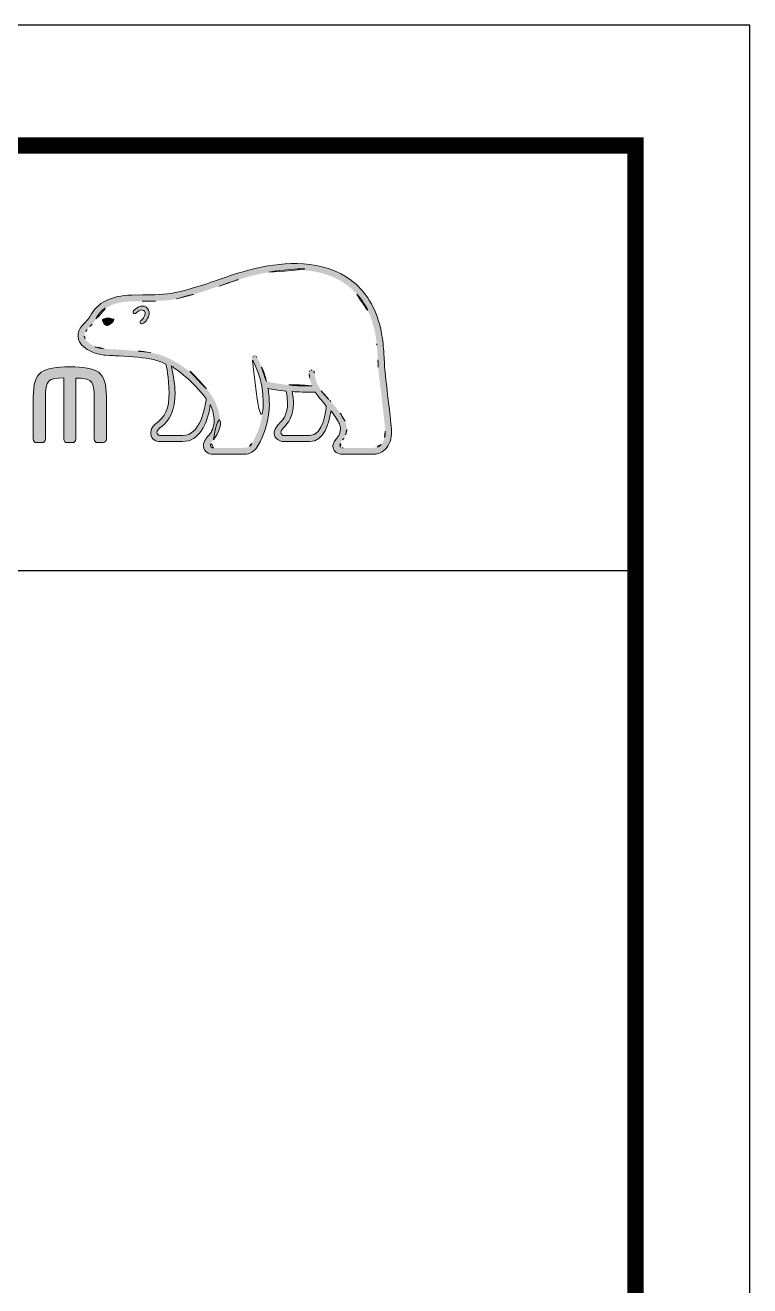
# Model space of a CAD drawing. Extents: x 16296660632 to 16296677930, y -37409619871 to -37409616275.
# Drawn here: x 16296677845.5 to 16296677929.6, y -37409616421.8 to -37409616275.4 of the extents above; entities that cross this region are included whole.
import ezdxf

# ---------------------------------------------------------------- set-up
doc = ezdxf.new("R2010")
doc.units = 0
doc.header["$LTSCALE"] = 10
doc.header["$MEASUREMENT"] = 0
doc.layers.get('0').update_dxf_attribs({"linetype": 'CONTINUOUS'})
doc.layers.add('레이어 1', color=7, linetype='CONTINUOUS', lineweight=0)

msp = doc.modelspace()

# ---------------------------------------------------------------- hatches: boundary and pattern name
at = {"layer": '레이어 1'}
h = msp.add_hatch(color=5, dxfattribs=at)
h.dxf.hatch_style = 1
edge = h.paths.add_edge_path(flags=16)
edge.add_spline(control_points=[(16296677886.849859, -37409616324.093361), (16296677886.492451, -37409616324.489014), (16296677886.043301, -37409616324.492561), (16296677886.023861, -37409616324.492561), (16296677886.023861, -37409616324.492561), (16296677882.425911, -37409616324.492561), (16296677882.425911, -37409616324.492561), (16296677882.29372, -37409616324.492561), (16296677882.192711, -37409616324.459419), (16296677882.1273, -37409616324.394836), (16296677882.072701, -37409616324.341362), (16296677882.046181, -37409616324.260033), (16296677882.046181, -37409616324.159233), (16296677882.046181, -37409616323.956329), (16296677882.194281, -37409616323.769783), (16296677882.351641, -37409616323.571732), (16296677882.49753, -37409616323.384308), (16296677882.63611, -37409616323.206596), (16296677882.71369, -37409616322.988213), (16296677882.910629, -37409616322.458191), (16296677882.890511, -37409616321.892776), (16296677882.65534, -37409616321.394577), (16296677882.230499, -37409616320.493202), (16296677881.600149, -37409616319.785027), (16296677880.98922, -37409616319.100708), (16296677880.98922, -37409616319.100708), (16296677880.78232, -37409616318.873489), (16296677880.78232, -37409616318.871277), (16296677879.988159, -37409616317.98629), (16296677879.16745, -37409616317.070763), (16296677879.102711, -37409616315.82946), (16296677879.087891, -37409616315.583672), (16296677878.974291, -37409616315.435127), (16296677878.81625, -37409616315.441757), (16296677878.81625, -37409616315.441757), (16296677878.583481, -37409616315.553589), (16296677878.578421, -37409616315.553589), (16296677878.515421, -37409616315.623016), (16296677878.48028, -37409616315.726433), (16296677878.48028, -37409616315.845383), (16296677878.48028, -37409616315.845383), (16296677878.482269, -37409616315.887352), (16296677878.482269, -37409616315.88781), (16296677878.514099, -37409616316.336502), (16296677878.62108, -37409616316.776787), (16296677878.809179, -37409616317.233856), (16296677878.809179, -37409616317.233856), (16296677878.827539, -37409616317.279861), (16296677878.827539, -37409616317.279861), (16296677878.827539, -37409616317.279861), (16296677878.778879, -37409616317.281609), (16296677878.778879, -37409616317.281609), (16296677876.469101, -37409616317.373138), (16296677874.204651, -37409616316.937263), (16296677873.538679, -37409616316.776787), (16296677873.127991, -37409616315.124352), (16296677872.46183, -37409616314.028931), (16296677872.433081, -37409616313.982513), (16296677872.381359, -37409616313.896751), (16296677872.2987, -37409616313.830872), (16296677872.21912, -37409616313.807877), (16296677872.21912, -37409616313.807877), (16296677872.024599, -37409616313.837059), (16296677872.00075, -37409616313.840157), (16296677871.98439, -37409616313.864471), (16296677871.95035, -37409616313.910439), (16296677871.8752, -37409616314.011253), (16296677871.8752, -37409616314.011253), (16296677871.865931, -37409616314.09214), (16296677871.865931, -37409616314.09214), (16296677871.865931, -37409616314.09214), (16296677871.927349, -37409616314.309631), (16296677871.927349, -37409616314.309631), (16296677871.97776, -37409616314.396721), (16296677873.163799, -37409616316.474419), (16296677873.163799, -37409616319.226257), (16296677873.163799, -37409616320.923782), (16296677872.71776, -37409616322.52536), (16296677871.83807, -37409616323.985962), (16296677871.627859, -37409616324.336487), (16296677871.35091, -37409616324.492561), (16296677870.938919, -37409616324.492561), (16296677870.938919, -37409616324.492561), (16296677867.392229, -37409616324.492561), (16296677867.392229, -37409616324.492561), (16296677867.274651, -37409616324.492561), (16296677867.029301, -37409616324.409889), (16296677867.029301, -37409616324.153481), (16296677867.029301, -37409616324.012016), (16296677867.160379, -37409616323.779938), (16296677867.378771, -37409616323.535477), (16296677868.856779, -37409616321.889687), (16296677868.00407, -37409616319.319077), (16296677866.58659, -37409616317.625549), (16296677865.217501, -37409616315.992126), (16296677862.983101, -37409616313.936531), (16296677860.11412, -37409616313.425941), (16296677859.09737, -37409616313.248253), (16296677857.426611, -37409616313.149239), (16296677856.077181, -37409616313.069191), (16296677856.077181, -37409616313.069191), (16296677854.713209, -37409616312.988297), (16296677854.713209, -37409616312.988297), (16296677854.01321, -37409616312.934807), (16296677852.856331, -37409616312.50425), (16296677852.504219, -37409616311.837593), (16296677852.355471, -37409616311.561317), (16296677852.372271, -37409616311.281067), (16296677852.558809, -37409616310.958801), (16296677852.676189, -37409616310.764313), (16296677852.83732, -37409616310.597198), (16296677853.04001, -37409616310.393837), (16296677853.26412, -37409616310.167068), (16296677853.494671, -37409616309.932327), (16296677853.67416, -37409616309.622887), (16296677853.67416, -37409616309.622887), (16296677853.725651, -37409616309.526077), (16296677853.725651, -37409616309.526077), (16296677854.41062, -37409616308.215797), (16296677855.82168, -37409616307.523956), (16296677857.921261, -37409616307.468277), (16296677857.921261, -37409616307.468277), (16296677859.105339, -37409616307.455017), (16296677859.105339, -37409616307.455017), (16296677860.405439, -37409616307.448387), (16296677861.880619, -37409616307.440872), (16296677863.09272, -37409616307.180038), (16296677864.795111, -37409616306.814018), (16296677866.503019, -37409616306.230492), (16296677868.010241, -37409616305.716843), (16296677868.010241, -37409616305.716843), (16296677868.05843, -37409616305.70092), (16296677868.05843, -37409616305.70092), (16296677869.922609, -37409616305.063461), (16296677871.850439, -37409616304.40432), (16296677873.82115, -37409616304.083397), (16296677876.97506, -37409616303.561333), (16296677881.30615, -37409616303.578552), (16296677884.03104, -37409616306.637627), (16296677885.290489, -37409616308.053993), (16296677886.066299, -37409616310.001732), (16296677886.333309, -37409616312.428223), (16296677886.333309, -37409616312.428223), (16296677886.323151, -37409616312.420273), (16296677886.313841, -37409616312.411873), (16296677886.335501, -37409616312.460022), (16296677886.35585, -37409616312.732368), (16296677886.46813, -37409616314.276039), (16296677886.50041, -37409616315.018257), (16296677886.53446, -37409616315.785683), (16296677886.72851, -37409616317.209572), (16296677886.72851, -37409616317.209572), (16296677887.27844, -37409616321.971458), (16296677887.27844, -37409616321.971458), (16296677887.27844, -37409616321.971458), (16296677887.31115, -37409616322.550133), (16296677887.31115, -37409616322.550133), (16296677887.31115, -37409616323.233566), (16296677887.156429, -37409616323.752991), (16296677886.849859, -37409616324.093361)], knot_values=[0, 0, 0, 0, 1, 1, 1, 2, 2, 2, 3, 3, 3, 4, 4, 4, 5, 5, 5, 6, 6, 6, 7, 7, 7, 8, 8, 8, 9, 9, 9, 10, 10, 10, 11, 11, 11, 12, 12, 12, 13, 13, 13, 14, 14, 14, 15, 15, 15, 16, 16, 16, 17, 17, 17, 18, 18, 18, 19, 19, 19, 20, 20, 20, 21, 21, 21, 22, 22, 22, 23, 23, 23, 24, 24, 24, 25, 25, 25, 26, 26, 26, 27, 27, 27, 28, 28, 28, 29, 29, 29, 30, 30, 30, 31, 31, 31, 32, 32, 32, 33, 33, 33, 34, 34, 34, 35, 35, 35, 36, 36, 36, 37, 37, 37, 38, 38, 38, 39, 39, 39, 40, 40, 40, 41, 41, 41, 42, 42, 42, 43, 43, 43, 44, 44, 44, 45, 45, 45, 46, 46, 46, 47, 47, 47, 48, 48, 48, 49, 49, 49, 50, 50, 50, 51, 51, 51, 52, 52, 52, 53, 53, 53, 53], degree=3, periodic=0)
edge = h.paths.add_edge_path(flags=16)
edge.add_spline(control_points=[(16296677878.53245, -37409616323.06424), (16296677878.53245, -37409616323.06424), (16296677875.597361, -37409616323.06424), (16296677875.597361, -37409616323.06424), (16296677875.38032, -37409616323.06424), (16296677875.208799, -37409616322.890953), (16296677875.208799, -37409616322.669907), (16296677875.208799, -37409616322.515648), (16296677875.342739, -37409616322.319366), (16296677875.4694, -37409616322.184532), (16296677876.06641, -37409616321.612953), (16296677876.677099, -37409616320.826088), (16296677876.677099, -37409616319.332336), (16296677876.677099, -37409616319.332336), (16296677876.639311, -37409616318.653778), (16296677876.639311, -37409616318.651138), (16296677876.639311, -37409616318.651138), (16296677876.531441, -37409616317.991119), (16296677876.531441, -37409616317.991119), (16296677876.531441, -37409616317.991119), (16296677876.52392, -37409616317.949562), (16296677876.52392, -37409616317.949562), (16296677876.52392, -37409616317.949562), (16296677876.56724, -37409616317.952667), (16296677876.56724, -37409616317.952667), (16296677877.114531, -37409616317.991997), (16296677878.179461, -37409616318.051262), (16296677879.196199, -37409616318.003059), (16296677879.454359, -37409616318.413742), (16296677879.87035, -37409616318.942001), (16296677880.477739, -37409616319.645767), (16296677880.449869, -37409616319.995903), (16296677880.159901, -37409616323.06424), (16296677878.53245, -37409616323.06424)], knot_values=[0, 0, 0, 0, 1, 1, 1, 2, 2, 2, 3, 3, 3, 4, 4, 4, 5, 5, 5, 6, 6, 6, 7, 7, 7, 8, 8, 8, 9, 9, 9, 10, 10, 10, 11, 11, 11, 11], degree=3, periodic=0)
edge = h.paths.add_edge_path(flags=16)
edge.add_spline(control_points=[(16296677863.80489, -37409616323.06424), (16296677863.80489, -37409616323.06424), (16296677861.228559, -37409616323.06424), (16296677861.228559, -37409616323.06424), (16296677861.035379, -37409616323.06424), (16296677860.827591, -37409616322.905098), (16296677860.827591, -37409616322.669907), (16296677860.827591, -37409616322.527153), (16296677860.94739, -37409616322.350311), (16296677861.165791, -37409616322.174797), (16296677861.81782, -37409616321.655388), (16296677862.80583, -37409616320.869392), (16296677862.912821, -37409616318.699303), (16296677862.912821, -37409616318.699303), (16296677862.92761, -37409616318.107384), (16296677862.92761, -37409616318.107384), (16296677862.92761, -37409616317.184357), (16296677862.716101, -37409616316.069939), (16296677862.515421, -37409616315.073967), (16296677862.515421, -37409616315.073967), (16296677862.482679, -37409616314.972313), (16296677862.482679, -37409616314.972313), (16296677862.482679, -37409616314.972313), (16296677862.567129, -37409616315.038162), (16296677862.567129, -37409616315.038162), (16296677862.95126, -37409616315.274651), (16296677865.05549, -37409616316.700737), (16296677866.5488, -37409616318.80764), (16296677866.424999, -37409616319.804909), (16296677865.8627, -37409616323.06424), (16296677863.80489, -37409616323.06424)], knot_values=[0, 0, 0, 0, 1, 1, 1, 2, 2, 2, 3, 3, 3, 4, 4, 4, 5, 5, 5, 6, 6, 6, 7, 7, 7, 8, 8, 8, 9, 9, 9, 10, 10, 10, 10], degree=3, periodic=0)
edge = h.paths.add_edge_path()
edge.add_spline(control_points=[(16296677888.00564, -37409616321.899406), (16296677888.00473, -37409616321.892776), (16296677887.458361, -37409616317.11055), (16296677887.458361, -37409616317.11055), (16296677887.2561, -37409616315.681374), (16296677887.226919, -37409616314.919243), (16296677887.20063, -37409616314.243767), (16296677887.20063, -37409616314.243767), (16296677887.065371, -37409616312.355713), (16296677887.065371, -37409616312.35437), (16296677886.77759, -37409616309.770103), (16296677885.94121, -37409616307.682671), (16296677884.57832, -37409616306.156227), (16296677881.63418, -37409616302.848251), (16296677877.038271, -37409616302.813316), (16296677873.69981, -37409616303.363708), (16296677871.652399, -37409616303.702332), (16296677869.695391, -37409616304.370323), (16296677867.803341, -37409616305.017479), (16296677867.803341, -37409616305.017479), (16296677867.74235, -37409616305.039124), (16296677867.74235, -37409616305.039124), (16296677866.26322, -37409616305.54351), (16296677864.584681, -37409616306.117767), (16296677862.937571, -37409616306.468742), (16296677861.805889, -37409616306.710564), (16296677860.388639, -37409616306.721619), (16296677859.1367, -37409616306.728249), (16296677859.1367, -37409616306.728249), (16296677857.897619, -37409616306.743271), (16296677857.897619, -37409616306.743271), (16296677855.516661, -37409616306.802078), (16296677853.894939, -37409616307.626541), (16296677853.075809, -37409616309.192757), (16296677853.075809, -37409616309.192757), (16296677853.0389, -37409616309.260384), (16296677853.0389, -37409616309.260384), (16296677852.90341, -37409616309.497787), (16296677852.70249, -37409616309.699364), (16296677852.52257, -37409616309.879738), (16296677852.324301, -37409616310.079536), (16296677852.10084, -37409616310.303658), (16296677851.93021, -37409616310.593643), (16296677851.75889, -37409616310.884087), (16296677851.672489, -37409616311.178497), (16296677851.672489, -37409616311.467613), (16296677851.672489, -37409616311.710739), (16296677851.73348, -37409616311.949463), (16296677851.855949, -37409616312.177559), (16296677852.362101, -37409616313.133324), (16296677853.80588, -37409616313.649178), (16296677854.66745, -37409616313.710617), (16296677854.66745, -37409616313.710617), (16296677855.93572, -37409616313.790207), (16296677855.966009, -37409616313.792862), (16296677857.234079, -37409616313.864471), (16296677858.970711, -37409616313.964813), (16296677859.984591, -37409616314.14386), (16296677860.57741, -37409616314.248619), (16296677861.251101, -37409616314.46125), (16296677861.871759, -37409616314.753471), (16296677861.91596, -37409616314.914383), (16296677862.238211, -37409616316.347107), (16296677862.238211, -37409616318.108269), (16296677862.238211, -37409616318.108269), (16296677862.22452, -37409616318.667061), (16296677862.22452, -37409616318.667061), (16296677862.131029, -37409616320.524139), (16296677861.32139, -37409616321.173103), (16296677860.72814, -37409616321.647873), (16296677860.668011, -37409616321.695183), (16296677860.139311, -37409616322.134148), (16296677860.10128, -37409616322.662407), (16296677860.074329, -37409616322.96125), (16296677860.159849, -37409616323.233566), (16296677860.34133, -37409616323.42939), (16296677860.53804, -37409616323.641579), (16296677860.837111, -37409616323.748993), (16296677861.228559, -37409616323.748993), (16296677861.228559, -37409616323.748993), (16296677863.80489, -37409616323.748993), (16296677863.80489, -37409616323.748993), (16296677865.733191, -37409616323.748993), (16296677866.687149, -37409616321.672653), (16296677866.97735, -37409616319.727547), (16296677866.97735, -37409616319.727547), (16296677866.98333, -37409616319.453918), (16296677866.98333, -37409616319.453918), (16296677866.98333, -37409616319.453918), (16296677867.06292, -37409616319.59095), (16296677867.06292, -37409616319.59095), (16296677867.310221, -37409616320.141312), (16296677867.459009, -37409616320.799118), (16296677867.459009, -37409616321.294647), (16296677867.459009, -37409616321.990044), (16296677867.2437, -37409616322.597427), (16296677866.834789, -37409616323.050087), (16296677866.731581, -37409616323.152222), (16296677866.21591, -37409616323.686661), (16296677866.21591, -37409616324.220238), (16296677866.21591, -37409616324.220238), (16296677866.220551, -37409616324.308212), (16296677866.220551, -37409616324.308212), (16296677866.293711, -37409616324.938606), (16296677866.803841, -37409616325.220192), (16296677867.27774, -37409616325.220192), (16296677867.27774, -37409616325.220192), (16296677870.938919, -37409616325.220192), (16296677870.938919, -37409616325.220192), (16296677871.599791, -37409616325.220192), (16296677872.12649, -37409616324.922653), (16296677872.464899, -37409616324.361267), (16296677873.39657, -37409616322.814484), (16296677873.868679, -37409616321.134644), (16296677873.868679, -37409616319.369919), (16296677873.868679, -37409616318.819099), (16296677873.81674, -37409616318.231171), (16296677873.715071, -37409616317.621117), (16296677873.715071, -37409616317.621117), (16296677873.706221, -37409616317.572487), (16296677873.706221, -37409616317.572487), (16296677873.706221, -37409616317.572487), (16296677873.75485, -37409616317.582672), (16296677873.75485, -37409616317.582672), (16296677874.195351, -37409616317.667976), (16296677874.90399, -37409616317.790871), (16296677875.779699, -37409616317.885468), (16296677875.779699, -37409616317.885468), (16296677875.805149, -37409616317.888573), (16296677875.805149, -37409616317.888573), (16296677875.805149, -37409616317.888573), (16296677875.92296, -37409616318.559639), (16296677875.92296, -37409616318.559639), (16296677875.92296, -37409616318.559639), (16296677875.948799, -37409616318.718758), (16296677875.948799, -37409616318.721413), (16296677875.948799, -37409616318.721413), (16296677875.98373, -37409616319.315117), (16296677875.98373, -37409616319.315117), (16296677875.98373, -37409616320.739891), (16296677875.33654, -37409616321.359657), (16296677874.988649, -37409616321.69207), (16296677874.98377, -37409616321.696503), (16296677874.4984, -37409616322.189827), (16296677874.445789, -37409616322.62748), (16296677874.445789, -37409616322.62748), (16296677874.429001, -37409616322.761879), (16296677874.429001, -37409616322.761879), (16296677874.429001, -37409616322.899353), (16296677874.46435, -37409616323.169022), (16296677874.70483, -37409616323.417473), (16296677874.91659, -37409616323.638062), (16296677875.244381, -37409616323.748993), (16296677875.68025, -37409616323.748993), (16296677875.68025, -37409616323.748993), (16296677878.53245, -37409616323.748993), (16296677878.53245, -37409616323.748993), (16296677880.264669, -37409616323.748993), (16296677880.786079, -37409616321.546654), (16296677880.996281, -37409616320.312393), (16296677880.996281, -37409616320.312393), (16296677881.00602, -37409616320.185081), (16296677881.00602, -37409616320.185081), (16296677881.00602, -37409616320.185081), (16296677881.07453, -37409616320.278358), (16296677881.07453, -37409616320.278358), (16296677881.47394, -37409616320.788513), (16296677881.82427, -37409616321.355659), (16296677881.992901, -37409616321.70845), (16296677882.08153, -37409616321.891891), (16296677882.12929, -37409616322.095688), (16296677882.12929, -37409616322.299927), (16296677882.12929, -37409616322.299927), (16296677882.064739, -37409616322.712807), (16296677882.064739, -37409616322.712807), (16296677881.997999, -37409616322.936928), (16296677881.845039, -37409616323.143372), (16296677881.69541, -37409616323.343193), (16296677881.475901, -37409616323.628319), (16296677881.249571, -37409616323.924057), (16296677881.249571, -37409616324.283012), (16296677881.249571, -37409616324.283012), (16296677881.2708, -37409616324.480614), (16296677881.2708, -37409616324.480614), (16296677881.375111, -37409616324.957161), (16296677881.761271, -37409616325.220192), (16296677882.357389, -37409616325.220192), (16296677882.357389, -37409616325.220192), (16296677886.022091, -37409616325.220192), (16296677886.022091, -37409616325.220192), (16296677886.10253, -37409616325.220192), (16296677886.818689, -37409616325.202507), (16296677887.37966, -37409616324.595543), (16296677887.827459, -37409616324.110619), (16296677888.04497, -37409616323.443947), (16296677888.04497, -37409616322.558952), (16296677888.04497, -37409616322.558952), (16296677888.006069, -37409616321.902496), (16296677888.00564, -37409616321.899406)], knot_values=[0, 0, 0, 0, 1, 1, 1, 2, 2, 2, 3, 3, 3, 4, 4, 4, 5, 5, 5, 6, 6, 6, 7, 7, 7, 8, 8, 8, 9, 9, 9, 10, 10, 10, 11, 11, 11, 12, 12, 12, 13, 13, 13, 14, 14, 14, 15, 15, 15, 16, 16, 16, 17, 17, 17, 18, 18, 18, 19, 19, 19, 20, 20, 20, 21, 21, 21, 22, 22, 22, 23, 23, 23, 24, 24, 24, 25, 25, 25, 26, 26, 26, 27, 27, 27, 28, 28, 28, 29, 29, 29, 30, 30, 30, 31, 31, 31, 32, 32, 32, 33, 33, 33, 34, 34, 34, 35, 35, 35, 36, 36, 36, 37, 37, 37, 38, 38, 38, 39, 39, 39, 40, 40, 40, 41, 41, 41, 42, 42, 42, 43, 43, 43, 44, 44, 44, 45, 45, 45, 46, 46, 46, 47, 47, 47, 48, 48, 48, 49, 49, 49, 50, 50, 50, 51, 51, 51, 52, 52, 52, 53, 53, 53, 54, 54, 54, 55, 55, 55, 56, 56, 56, 57, 57, 57, 58, 58, 58, 59, 59, 59, 60, 60, 60, 61, 61, 61, 62, 62, 62, 63, 63, 63, 64, 64, 64, 65, 65, 65, 66, 66, 66, 66], degree=3, periodic=0)
edge = h.paths.add_edge_path(flags=0)
edge.add_spline(control_points=[(16296677854.60512, -37409616309.531807), (16296677854.60512, -37409616309.531807), (16296677855.13825, -37409616309.290901), (16296677855.7987, -37409616309.545517), (16296677855.7987, -37409616309.545517), (16296677855.88048, -37409616309.580437), (16296677855.773939, -37409616309.731194), (16296677855.452339, -37409616310.163528), (16296677855.13538, -37409616310.256813), (16296677855.13538, -37409616310.256813), (16296677855.13538, -37409616310.256813), (16296677854.905741, -37409616310.3377), (16296677854.776661, -37409616310.181213), (16296677854.515829, -37409616309.875313), (16296677854.507891, -37409616309.697151), (16296677854.507891, -37409616309.697151), (16296677854.507891, -37409616309.697151), (16296677854.480909, -37409616309.56498), (16296677854.60512, -37409616309.531807)], knot_values=[0, 0, 0, 0, 1, 1, 1, 2, 2, 2, 3, 3, 3, 4, 4, 4, 5, 5, 5, 6, 6, 6, 6], degree=3, periodic=0)
edge = h.paths.add_edge_path(flags=0)
edge.add_spline(control_points=[(16296677858.123289, -37409616308.551323), (16296677858.04348, -37409616308.63842), (16296677858.0373, -37409616308.783417), (16296677858.123289, -37409616308.859894), (16296677858.205521, -37409616308.934151), (16296677858.34807, -37409616308.914703), (16296677858.427641, -37409616308.827187), (16296677858.470079, -37409616308.783417), (16296677858.907721, -37409616308.263992), (16296677859.28525, -37409616308.529663), (16296677859.423161, -37409616308.628693), (16296677859.4802, -37409616308.769257), (16296677859.459869, -37409616308.950943), (16296677859.427601, -37409616309.242264), (16296677859.174959, -37409616309.572937), (16296677858.99835, -37409616309.686096), (16296677858.899549, -37409616309.746223), (16296677858.834351, -37409616309.875313), (16296677858.881201, -37409616309.979637), (16296677858.92762, -37409616310.083504), (16296677859.059799, -37409616310.114471), (16296677859.16588, -37409616310.064949), (16296677859.48196, -37409616309.913757), (16296677859.880501, -37409616309.408943), (16296677859.935089, -37409616308.938141), (16296677859.971319, -37409616308.61013), (16296677859.82412, -37409616308.342232), (16296677859.561979, -37409616308.161438), (16296677858.99835, -37409616307.761368), (16296677858.35956, -37409616308.296677), (16296677858.123289, -37409616308.551323)], knot_values=[0, 0, 0, 0, 1, 1, 1, 2, 2, 2, 3, 3, 3, 4, 4, 4, 5, 5, 5, 6, 6, 6, 7, 7, 7, 8, 8, 8, 9, 9, 9, 10, 10, 10, 10], degree=3, periodic=0)
edge = h.paths.add_edge_path(flags=0)
edge.add_spline(control_points=[(16296677858.051229, -37409616308.941673), (16296677858.051229, -37409616308.941673), (16296677858.051229, -37409616308.941673), (16296677858.051229, -37409616308.941673), (16296677858.051229, -37409616308.941673), (16296677858.051229, -37409616308.941673), (16296677858.051229, -37409616308.941673)], knot_values=[0, 0, 0, 0, 1, 1, 1, 2, 2, 2, 2], degree=3, periodic=0)
h = msp.add_hatch(color=5, dxfattribs=at)
h.dxf.hatch_style = 2
edge = h.paths.add_edge_path()
edge.add_spline(control_points=[(16296677858.123289, -37409616308.551323), (16296677858.04348, -37409616308.63842), (16296677858.0373, -37409616308.783417), (16296677858.123289, -37409616308.859894), (16296677858.205521, -37409616308.934151), (16296677858.34807, -37409616308.914703), (16296677858.427641, -37409616308.827187), (16296677858.470079, -37409616308.783417), (16296677858.907721, -37409616308.263992), (16296677859.28525, -37409616308.529663), (16296677859.423161, -37409616308.628693), (16296677859.4802, -37409616308.769257), (16296677859.459869, -37409616308.950943), (16296677859.427601, -37409616309.242264), (16296677859.174959, -37409616309.572937), (16296677858.99835, -37409616309.686096), (16296677858.899549, -37409616309.746223), (16296677858.834351, -37409616309.875313), (16296677858.881201, -37409616309.979637), (16296677858.92762, -37409616310.083504), (16296677859.059799, -37409616310.114471), (16296677859.16588, -37409616310.064949), (16296677859.48196, -37409616309.913757), (16296677859.880501, -37409616309.408943), (16296677859.935089, -37409616308.938141), (16296677859.971319, -37409616308.61013), (16296677859.82412, -37409616308.342232), (16296677859.561979, -37409616308.161438), (16296677858.99835, -37409616307.761368), (16296677858.35956, -37409616308.296677), (16296677858.123289, -37409616308.551323)], knot_values=[0, 0, 0, 0, 1, 1, 1, 2, 2, 2, 3, 3, 3, 4, 4, 4, 5, 5, 5, 6, 6, 6, 7, 7, 7, 8, 8, 8, 9, 9, 9, 10, 10, 10, 10], degree=3, periodic=0)
h = msp.add_hatch(color=5, dxfattribs=at)
h.dxf.hatch_style = 2
edge = h.paths.add_edge_path()
edge.add_spline(control_points=[(16296677854.60512, -37409616309.531807), (16296677854.60512, -37409616309.531807), (16296677855.13825, -37409616309.290901), (16296677855.7987, -37409616309.545517), (16296677855.7987, -37409616309.545517), (16296677855.88048, -37409616309.580437), (16296677855.773939, -37409616309.731194), (16296677855.452339, -37409616310.163528), (16296677855.13538, -37409616310.256813), (16296677855.13538, -37409616310.256813), (16296677855.13538, -37409616310.256813), (16296677854.905741, -37409616310.3377), (16296677854.776661, -37409616310.181213), (16296677854.515829, -37409616309.875313), (16296677854.507891, -37409616309.697151), (16296677854.507891, -37409616309.697151), (16296677854.507891, -37409616309.697151), (16296677854.480909, -37409616309.56498), (16296677854.60512, -37409616309.531807)], knot_values=[0, 0, 0, 0, 1, 1, 1, 2, 2, 2, 3, 3, 3, 4, 4, 4, 5, 5, 5, 6, 6, 6, 6], degree=3, periodic=0)
h = msp.add_hatch(color=5, dxfattribs=at)
h.dxf.hatch_style = 2
edge = h.paths.add_edge_path()
edge.add_spline(control_points=[(16296677846.480471, -37409616318.575974), (16296677846.480471, -37409616318.575974), (16296677846.480471, -37409616323.491737), (16296677846.480471, -37409616323.491737), (16296677846.480471, -37409616323.704353), (16296677846.647551, -37409616323.87719), (16296677846.85268, -37409616323.87719), (16296677846.85268, -37409616323.87719), (16296677847.51045, -37409616323.87719), (16296677847.51045, -37409616323.87719), (16296677847.74254, -37409616323.87719), (16296677847.88135, -37409616323.681808), (16296677847.88135, -37409616323.491737), (16296677847.88135, -37409616323.491737), (16296677847.88135, -37409616318.69754), (16296677847.88135, -37409616318.69754), (16296677847.88135, -37409616316.583603), (16296677848.23987, -37409616316.378052), (16296677850.027559, -37409616316.373177), (16296677850.027559, -37409616316.503159), (16296677850.027559, -37409616323.491737), (16296677850.027559, -37409616323.491737), (16296677850.027559, -37409616323.712311), (16296677850.18627, -37409616323.87719), (16296677850.39669, -37409616323.87719), (16296677850.39669, -37409616323.87719), (16296677851.042999, -37409616323.87719), (16296677851.042999, -37409616323.87719), (16296677851.274179, -37409616323.87719), (16296677851.412571, -37409616323.681808), (16296677851.412571, -37409616323.491737), (16296677851.412571, -37409616323.491737), (16296677851.412571, -37409616316.524811), (16296677851.412571, -37409616316.386902), (16296677852.24894, -37409616316.389977), (16296677852.836439, -37409616316.458939), (16296677853.15451, -37409616316.776787), (16296677853.48958, -37409616317.11142), (16296677853.55501, -37409616317.735619), (16296677853.55501, -37409616318.69754), (16296677853.55501, -37409616318.69754), (16296677853.55501, -37409616323.491737), (16296677853.55501, -37409616323.491737), (16296677853.55501, -37409616323.700394), (16296677853.72587, -37409616323.87719), (16296677853.9279, -37409616323.87719), (16296677853.9279, -37409616323.87719), (16296677854.58877, -37409616323.87719), (16296677854.58877, -37409616323.87719), (16296677854.817989, -37409616323.87719), (16296677854.95965, -37409616323.677383), (16296677854.95965, -37409616323.491737), (16296677854.95965, -37409616323.491737), (16296677854.95965, -37409616318.575974), (16296677854.95965, -37409616318.575974), (16296677854.95965, -37409616315.596489), (16296677853.903139, -37409616315.091637), (16296677850.7278, -37409616315.091637), (16296677847.54096, -37409616315.091637), (16296677846.480471, -37409616315.596489), (16296677846.480471, -37409616318.575974)], knot_values=[0, 0, 0, 0, 1, 1, 1, 2, 2, 2, 3, 3, 3, 4, 4, 4, 5, 5, 5, 6, 6, 6, 7, 7, 7, 8, 8, 8, 9, 9, 9, 10, 10, 10, 11, 11, 11, 12, 12, 12, 13, 13, 13, 14, 14, 14, 15, 15, 15, 16, 16, 16, 17, 17, 17, 18, 18, 18, 19, 19, 19, 20, 20, 20, 20], degree=3, periodic=0)

# ---------------------------------------------------------------- linework, layer by layer
at = {"color": 5}
msp.add_line((16296677863.690729, -37409616323.748993), (16296677863.690729, -37409616323.748993), dxfattribs=at)
at = {"color": 5, "ltscale": 40}
msp.add_line((16296677916.335739, -37409616338.752739), (16296677785.24143, -37409616338.752739), dxfattribs=at)
at = {"ltscale": 0.5}
msp.add_lwpolyline([(16296677109.345659, -37409616876.442093), (16296677929.60565, -37409616876.442093), (16296677929.60565, -37409616275.422089), (16296677109.345659, -37409616275.422089)], close=True, dxfattribs=at)
at = {"color": 5, "linetype": 'ByBlock', "lineweight": 200, "const_width": 1.89}
msp.add_lwpolyline([(16296677122.53558, -37409616850.70694), (16296677916.335581, -37409616850.70694), (16296677916.335581, -37409616289.37693), (16296677122.53558, -37409616289.37693)], close=True, dxfattribs=at)
at = {"layer": '레이어 1', "color": 5}
for points, knots in [([(16296677888.00564, -37409616321.899406), (16296677888.00473, -37409616321.892776), (16296677887.458361, -37409616317.11055), (16296677887.458361, -37409616317.11055), (16296677887.2561, -37409616315.681374), (16296677887.226919, -37409616314.919243), (16296677887.20063, -37409616314.243767), (16296677887.20063, -37409616314.243767), (16296677887.065371, -37409616312.355713), (16296677887.065371, -37409616312.35437), (16296677886.77759, -37409616309.770103), (16296677885.94121, -37409616307.682671), (16296677884.57832, -37409616306.156227), (16296677881.63418, -37409616302.848251), (16296677877.038271, -37409616302.813316), (16296677873.69981, -37409616303.363708), (16296677871.652399, -37409616303.702332), (16296677869.695391, -37409616304.370323), (16296677867.803341, -37409616305.017479), (16296677867.803341, -37409616305.017479), (16296677867.74235, -37409616305.039124), (16296677867.74235, -37409616305.039124), (16296677866.26322, -37409616305.54351), (16296677864.584681, -37409616306.117767), (16296677862.937571, -37409616306.468742), (16296677861.805889, -37409616306.710564), (16296677860.388639, -37409616306.721619), (16296677859.1367, -37409616306.728249), (16296677859.1367, -37409616306.728249), (16296677857.897619, -37409616306.743271), (16296677857.897619, -37409616306.743271), (16296677855.516661, -37409616306.802078), (16296677853.894939, -37409616307.626541), (16296677853.075809, -37409616309.192757), (16296677853.075809, -37409616309.192757), (16296677853.0389, -37409616309.260384), (16296677853.0389, -37409616309.260384), (16296677852.90341, -37409616309.497787), (16296677852.70249, -37409616309.699364), (16296677852.52257, -37409616309.879738), (16296677852.324301, -37409616310.079536), (16296677852.10084, -37409616310.303658), (16296677851.93021, -37409616310.593643), (16296677851.75889, -37409616310.884087), (16296677851.672489, -37409616311.178497), (16296677851.672489, -37409616311.467613), (16296677851.672489, -37409616311.710739), (16296677851.73348, -37409616311.949463), (16296677851.855949, -37409616312.177559), (16296677852.362101, -37409616313.133324), (16296677853.80588, -37409616313.649178), (16296677854.66745, -37409616313.710617), (16296677854.66745, -37409616313.710617), (16296677855.93572, -37409616313.790207), (16296677855.966009, -37409616313.792862), (16296677857.234079, -37409616313.864471), (16296677858.970711, -37409616313.964813), (16296677859.984591, -37409616314.14386), (16296677860.57741, -37409616314.248619), (16296677861.251101, -37409616314.46125), (16296677861.871759, -37409616314.753471), (16296677861.91596, -37409616314.914383), (16296677862.238211, -37409616316.347107), (16296677862.238211, -37409616318.108269), (16296677862.238211, -37409616318.108269), (16296677862.22452, -37409616318.667061), (16296677862.22452, -37409616318.667061), (16296677862.131029, -37409616320.524139), (16296677861.32139, -37409616321.173103), (16296677860.72814, -37409616321.647873), (16296677860.668011, -37409616321.695183), (16296677860.139311, -37409616322.134148), (16296677860.10128, -37409616322.662407), (16296677860.074329, -37409616322.96125), (16296677860.159849, -37409616323.233566), (16296677860.34133, -37409616323.42939), (16296677860.53804, -37409616323.641579), (16296677860.837111, -37409616323.748993), (16296677861.228559, -37409616323.748993), (16296677861.228559, -37409616323.748993), (16296677863.80489, -37409616323.748993), (16296677863.80489, -37409616323.748993), (16296677865.733191, -37409616323.748993), (16296677866.687149, -37409616321.672653), (16296677866.97735, -37409616319.727547), (16296677866.97735, -37409616319.727547), (16296677866.98333, -37409616319.453918), (16296677866.98333, -37409616319.453918), (16296677866.98333, -37409616319.453918), (16296677867.06292, -37409616319.59095), (16296677867.06292, -37409616319.59095), (16296677867.310221, -37409616320.141312), (16296677867.459009, -37409616320.799118), (16296677867.459009, -37409616321.294647), (16296677867.459009, -37409616321.990044), (16296677867.2437, -37409616322.597427), (16296677866.834789, -37409616323.050087), (16296677866.731581, -37409616323.152222), (16296677866.21591, -37409616323.686661), (16296677866.21591, -37409616324.220238), (16296677866.21591, -37409616324.220238), (16296677866.220551, -37409616324.308212), (16296677866.220551, -37409616324.308212), (16296677866.293711, -37409616324.938606), (16296677866.803841, -37409616325.220192), (16296677867.27774, -37409616325.220192), (16296677867.27774, -37409616325.220192), (16296677870.938919, -37409616325.220192), (16296677870.938919, -37409616325.220192), (16296677871.599791, -37409616325.220192), (16296677872.12649, -37409616324.922653), (16296677872.464899, -37409616324.361267), (16296677873.39657, -37409616322.814484), (16296677873.868679, -37409616321.134644), (16296677873.868679, -37409616319.369919), (16296677873.868679, -37409616318.819099), (16296677873.81674, -37409616318.231171), (16296677873.715071, -37409616317.621117), (16296677873.715071, -37409616317.621117), (16296677873.706221, -37409616317.572487), (16296677873.706221, -37409616317.572487), (16296677873.706221, -37409616317.572487), (16296677873.75485, -37409616317.582672), (16296677873.75485, -37409616317.582672), (16296677874.195351, -37409616317.667976), (16296677874.90399, -37409616317.790871), (16296677875.779699, -37409616317.885468), (16296677875.779699, -37409616317.885468), (16296677875.805149, -37409616317.888573), (16296677875.805149, -37409616317.888573), (16296677875.805149, -37409616317.888573), (16296677875.92296, -37409616318.559639), (16296677875.92296, -37409616318.559639), (16296677875.92296, -37409616318.559639), (16296677875.948799, -37409616318.718758), (16296677875.948799, -37409616318.721413), (16296677875.948799, -37409616318.721413), (16296677875.98373, -37409616319.315117), (16296677875.98373, -37409616319.315117), (16296677875.98373, -37409616320.739891), (16296677875.33654, -37409616321.359657), (16296677874.988649, -37409616321.69207), (16296677874.98377, -37409616321.696503), (16296677874.4984, -37409616322.189827), (16296677874.445789, -37409616322.62748), (16296677874.445789, -37409616322.62748), (16296677874.429001, -37409616322.761879), (16296677874.429001, -37409616322.761879), (16296677874.429001, -37409616322.899353), (16296677874.46435, -37409616323.169022), (16296677874.70483, -37409616323.417473), (16296677874.91659, -37409616323.638062), (16296677875.244381, -37409616323.748993), (16296677875.68025, -37409616323.748993), (16296677875.68025, -37409616323.748993), (16296677878.53245, -37409616323.748993), (16296677878.53245, -37409616323.748993), (16296677880.264669, -37409616323.748993), (16296677880.786079, -37409616321.546654), (16296677880.996281, -37409616320.312393), (16296677880.996281, -37409616320.312393), (16296677881.00602, -37409616320.185081), (16296677881.00602, -37409616320.185081), (16296677881.00602, -37409616320.185081), (16296677881.07453, -37409616320.278358), (16296677881.07453, -37409616320.278358), (16296677881.47394, -37409616320.788513), (16296677881.82427, -37409616321.355659), (16296677881.992901, -37409616321.70845), (16296677882.08153, -37409616321.891891), (16296677882.12929, -37409616322.095688), (16296677882.12929, -37409616322.299927), (16296677882.12929, -37409616322.299927), (16296677882.064739, -37409616322.712807), (16296677882.064739, -37409616322.712807), (16296677881.997999, -37409616322.936928), (16296677881.845039, -37409616323.143372), (16296677881.69541, -37409616323.343193), (16296677881.475901, -37409616323.628319), (16296677881.249571, -37409616323.924057), (16296677881.249571, -37409616324.283012), (16296677881.249571, -37409616324.283012), (16296677881.2708, -37409616324.480614), (16296677881.2708, -37409616324.480614), (16296677881.375111, -37409616324.957161), (16296677881.761271, -37409616325.220192), (16296677882.357389, -37409616325.220192), (16296677882.357389, -37409616325.220192), (16296677886.022091, -37409616325.220192), (16296677886.022091, -37409616325.220192), (16296677886.10253, -37409616325.220192), (16296677886.818689, -37409616325.202507), (16296677887.37966, -37409616324.595543), (16296677887.827459, -37409616324.110619), (16296677888.04497, -37409616323.443947), (16296677888.04497, -37409616322.558952), (16296677888.04497, -37409616322.558952), (16296677888.006069, -37409616321.902496), (16296677888.00564, -37409616321.899406)], [0, 0, 0, 0, 1, 1, 1, 2, 2, 2, 3, 3, 3, 4, 4, 4, 5, 5, 5, 6, 6, 6, 7, 7, 7, 8, 8, 8, 9, 9, 9, 10, 10, 10, 11, 11, 11, 12, 12, 12, 13, 13, 13, 14, 14, 14, 15, 15, 15, 16, 16, 16, 17, 17, 17, 18, 18, 18, 19, 19, 19, 20, 20, 20, 21, 21, 21, 22, 22, 22, 23, 23, 23, 24, 24, 24, 25, 25, 25, 26, 26, 26, 27, 27, 27, 28, 28, 28, 29, 29, 29, 30, 30, 30, 31, 31, 31, 32, 32, 32, 33, 33, 33, 34, 34, 34, 35, 35, 35, 36, 36, 36, 37, 37, 37, 38, 38, 38, 39, 39, 39, 40, 40, 40, 41, 41, 41, 42, 42, 42, 43, 43, 43, 44, 44, 44, 45, 45, 45, 46, 46, 46, 47, 47, 47, 48, 48, 48, 49, 49, 49, 50, 50, 50, 51, 51, 51, 52, 52, 52, 53, 53, 53, 54, 54, 54, 55, 55, 55, 56, 56, 56, 57, 57, 57, 58, 58, 58, 59, 59, 59, 60, 60, 60, 61, 61, 61, 62, 62, 62, 63, 63, 63, 64, 64, 64, 65, 65, 65, 66, 66, 66, 66]), ([(16296677858.123289, -37409616308.551323), (16296677858.04348, -37409616308.63842), (16296677858.0373, -37409616308.783417), (16296677858.123289, -37409616308.859894), (16296677858.205521, -37409616308.934151), (16296677858.34807, -37409616308.914703), (16296677858.427641, -37409616308.827187), (16296677858.470079, -37409616308.783417), (16296677858.907721, -37409616308.263992), (16296677859.28525, -37409616308.529663), (16296677859.423161, -37409616308.628693), (16296677859.4802, -37409616308.769257), (16296677859.459869, -37409616308.950943), (16296677859.427601, -37409616309.242264), (16296677859.174959, -37409616309.572937), (16296677858.99835, -37409616309.686096), (16296677858.899549, -37409616309.746223), (16296677858.834351, -37409616309.875313), (16296677858.881201, -37409616309.979637), (16296677858.92762, -37409616310.083504), (16296677859.059799, -37409616310.114471), (16296677859.16588, -37409616310.064949), (16296677859.48196, -37409616309.913757), (16296677859.880501, -37409616309.408943), (16296677859.935089, -37409616308.938141), (16296677859.971319, -37409616308.61013), (16296677859.82412, -37409616308.342232), (16296677859.561979, -37409616308.161438), (16296677858.99835, -37409616307.761368), (16296677858.35956, -37409616308.296677), (16296677858.123289, -37409616308.551323)], [0, 0, 0, 0, 1, 1, 1, 2, 2, 2, 3, 3, 3, 4, 4, 4, 5, 5, 5, 6, 6, 6, 7, 7, 7, 8, 8, 8, 9, 9, 9, 10, 10, 10, 10]), ([(16296677854.60512, -37409616309.531807), (16296677854.60512, -37409616309.531807), (16296677855.13825, -37409616309.290901), (16296677855.7987, -37409616309.545517), (16296677855.7987, -37409616309.545517), (16296677855.88048, -37409616309.580437), (16296677855.773939, -37409616309.731194), (16296677855.452339, -37409616310.163528), (16296677855.13538, -37409616310.256813), (16296677855.13538, -37409616310.256813), (16296677855.13538, -37409616310.256813), (16296677854.905741, -37409616310.3377), (16296677854.776661, -37409616310.181213), (16296677854.515829, -37409616309.875313), (16296677854.507891, -37409616309.697151), (16296677854.507891, -37409616309.697151), (16296677854.507891, -37409616309.697151), (16296677854.480909, -37409616309.56498), (16296677854.60512, -37409616309.531807)], [0, 0, 0, 0, 1, 1, 1, 2, 2, 2, 3, 3, 3, 4, 4, 4, 5, 5, 5, 6, 6, 6, 6]), ([(16296677858.051229, -37409616308.941673), (16296677858.051229, -37409616308.941673), (16296677858.051229, -37409616308.941673), (16296677858.051229, -37409616308.941673), (16296677858.051229, -37409616308.941673), (16296677858.051229, -37409616308.941673), (16296677858.051229, -37409616308.941673)], [0, 0, 0, 0, 1, 1, 1, 2, 2, 2, 2]), ([(16296677846.480471, -37409616318.575974), (16296677846.480471, -37409616318.575974), (16296677846.480471, -37409616323.491737), (16296677846.480471, -37409616323.491737), (16296677846.480471, -37409616323.704353), (16296677846.647551, -37409616323.87719), (16296677846.85268, -37409616323.87719), (16296677846.85268, -37409616323.87719), (16296677847.51045, -37409616323.87719), (16296677847.51045, -37409616323.87719), (16296677847.74254, -37409616323.87719), (16296677847.88135, -37409616323.681808), (16296677847.88135, -37409616323.491737), (16296677847.88135, -37409616323.491737), (16296677847.88135, -37409616318.69754), (16296677847.88135, -37409616318.69754), (16296677847.88135, -37409616316.583603), (16296677848.23987, -37409616316.378052), (16296677850.027559, -37409616316.373177), (16296677850.027559, -37409616316.503159), (16296677850.027559, -37409616323.491737), (16296677850.027559, -37409616323.491737), (16296677850.027559, -37409616323.712311), (16296677850.18627, -37409616323.87719), (16296677850.39669, -37409616323.87719), (16296677850.39669, -37409616323.87719), (16296677851.042999, -37409616323.87719), (16296677851.042999, -37409616323.87719), (16296677851.274179, -37409616323.87719), (16296677851.412571, -37409616323.681808), (16296677851.412571, -37409616323.491737), (16296677851.412571, -37409616323.491737), (16296677851.412571, -37409616316.524811), (16296677851.412571, -37409616316.386902), (16296677852.24894, -37409616316.389977), (16296677852.836439, -37409616316.458939), (16296677853.15451, -37409616316.776787), (16296677853.48958, -37409616317.11142), (16296677853.55501, -37409616317.735619), (16296677853.55501, -37409616318.69754), (16296677853.55501, -37409616318.69754), (16296677853.55501, -37409616323.491737), (16296677853.55501, -37409616323.491737), (16296677853.55501, -37409616323.700394), (16296677853.72587, -37409616323.87719), (16296677853.9279, -37409616323.87719), (16296677853.9279, -37409616323.87719), (16296677854.58877, -37409616323.87719), (16296677854.58877, -37409616323.87719), (16296677854.817989, -37409616323.87719), (16296677854.95965, -37409616323.677383), (16296677854.95965, -37409616323.491737), (16296677854.95965, -37409616323.491737), (16296677854.95965, -37409616318.575974), (16296677854.95965, -37409616318.575974), (16296677854.95965, -37409616315.596489), (16296677853.903139, -37409616315.091637), (16296677850.7278, -37409616315.091637), (16296677847.54096, -37409616315.091637), (16296677846.480471, -37409616315.596489), (16296677846.480471, -37409616318.575974)], [0, 0, 0, 0, 1, 1, 1, 2, 2, 2, 3, 3, 3, 4, 4, 4, 5, 5, 5, 6, 6, 6, 7, 7, 7, 8, 8, 8, 9, 9, 9, 10, 10, 10, 11, 11, 11, 12, 12, 12, 13, 13, 13, 14, 14, 14, 15, 15, 15, 16, 16, 16, 17, 17, 17, 18, 18, 18, 19, 19, 19, 20, 20, 20, 20]), ([(16296677863.80489, -37409616323.06424), (16296677863.80489, -37409616323.06424), (16296677861.228559, -37409616323.06424), (16296677861.228559, -37409616323.06424), (16296677861.035379, -37409616323.06424), (16296677860.827591, -37409616322.905098), (16296677860.827591, -37409616322.669907), (16296677860.827591, -37409616322.527153), (16296677860.94739, -37409616322.350311), (16296677861.165791, -37409616322.174797), (16296677861.81782, -37409616321.655388), (16296677862.80583, -37409616320.869392), (16296677862.912821, -37409616318.699303), (16296677862.912821, -37409616318.699303), (16296677862.92761, -37409616318.107384), (16296677862.92761, -37409616318.107384), (16296677862.92761, -37409616317.184357), (16296677862.716101, -37409616316.069939), (16296677862.515421, -37409616315.073967), (16296677862.515421, -37409616315.073967), (16296677862.482679, -37409616314.972313), (16296677862.482679, -37409616314.972313), (16296677862.482679, -37409616314.972313), (16296677862.567129, -37409616315.038162), (16296677862.567129, -37409616315.038162), (16296677862.95126, -37409616315.274651), (16296677865.05549, -37409616316.700737), (16296677866.5488, -37409616318.80764), (16296677866.424999, -37409616319.804909), (16296677865.8627, -37409616323.06424), (16296677863.80489, -37409616323.06424)], [0, 0, 0, 0, 1, 1, 1, 2, 2, 2, 3, 3, 3, 4, 4, 4, 5, 5, 5, 6, 6, 6, 7, 7, 7, 8, 8, 8, 9, 9, 9, 10, 10, 10, 10]), ([(16296677871.927349, -37409616314.309631), (16296677871.97776, -37409616314.396721), (16296677873.163799, -37409616316.474419), (16296677873.163799, -37409616319.226257), (16296677873.163799, -37409616320.923782), (16296677872.71776, -37409616322.52536), (16296677871.83807, -37409616323.985962)], [24, 24, 24, 24, 25, 25, 25, 26, 26, 26, 26]), ([(16296677878.53245, -37409616323.06424), (16296677878.53245, -37409616323.06424), (16296677875.597361, -37409616323.06424), (16296677875.597361, -37409616323.06424), (16296677875.38032, -37409616323.06424), (16296677875.208799, -37409616322.890953), (16296677875.208799, -37409616322.669907), (16296677875.208799, -37409616322.515648), (16296677875.342739, -37409616322.319366), (16296677875.4694, -37409616322.184532), (16296677876.06641, -37409616321.612953), (16296677876.677099, -37409616320.826088), (16296677876.677099, -37409616319.332336), (16296677876.677099, -37409616319.332336), (16296677876.639311, -37409616318.653778), (16296677876.639311, -37409616318.651138), (16296677876.639311, -37409616318.651138), (16296677876.531441, -37409616317.991119), (16296677876.531441, -37409616317.991119), (16296677876.531441, -37409616317.991119), (16296677876.52392, -37409616317.949562), (16296677876.52392, -37409616317.949562), (16296677876.52392, -37409616317.949562), (16296677876.56724, -37409616317.952667), (16296677876.56724, -37409616317.952667), (16296677877.114531, -37409616317.991997), (16296677878.179461, -37409616318.051262), (16296677879.196199, -37409616318.003059), (16296677879.454359, -37409616318.413742), (16296677879.87035, -37409616318.942001), (16296677880.477739, -37409616319.645767), (16296677880.449869, -37409616319.995903), (16296677880.159901, -37409616323.06424), (16296677878.53245, -37409616323.06424)], [0, 0, 0, 0, 1, 1, 1, 2, 2, 2, 3, 3, 3, 4, 4, 4, 5, 5, 5, 6, 6, 6, 7, 7, 7, 8, 8, 8, 9, 9, 9, 10, 10, 10, 11, 11, 11, 11]), ([(16296677867.392229, -37409616324.492561), (16296677867.274651, -37409616324.492561), (16296677867.029301, -37409616324.409889), (16296677867.029301, -37409616324.153481), (16296677867.029301, -37409616324.012016), (16296677867.160379, -37409616323.779938), (16296677867.378771, -37409616323.535477)], [28, 28, 28, 28, 29, 29, 29, 30, 30, 30, 30]), ([(16296677882.1273, -37409616324.394836), (16296677882.072701, -37409616324.341362), (16296677882.046181, -37409616324.260033), (16296677882.046181, -37409616324.159233), (16296677882.046181, -37409616323.956329), (16296677882.194281, -37409616323.769783), (16296677882.351641, -37409616323.571732)], [3, 3, 3, 3, 4, 4, 4, 5, 5, 5, 5])]:
    msp.add_open_spline(points, degree=3, knots=knots, dxfattribs=at)
for points in [[(16296677873.82115, -37409616304.083397), (16296677876.97506, -37409616303.561333), (16296677881.30615, -37409616303.578552), (16296677884.03104, -37409616306.637627)], [(16296677868.05843, -37409616305.70092), (16296677869.922609, -37409616305.063461), (16296677871.850439, -37409616304.40432), (16296677873.82115, -37409616304.083397)], [(16296677863.09272, -37409616307.180038), (16296677864.795111, -37409616306.814018), (16296677866.503019, -37409616306.230492), (16296677868.010241, -37409616305.716843)], [(16296677868.010241, -37409616305.716843), (16296677868.010241, -37409616305.716843), (16296677868.05843, -37409616305.70092), (16296677868.05843, -37409616305.70092)], [(16296677853.725651, -37409616309.526077), (16296677854.41062, -37409616308.215797), (16296677855.82168, -37409616307.523956), (16296677857.921261, -37409616307.468277)], [(16296677857.921261, -37409616307.468277), (16296677857.921261, -37409616307.468277), (16296677859.105339, -37409616307.455017), (16296677859.105339, -37409616307.455017)], [(16296677859.105339, -37409616307.455017), (16296677860.405439, -37409616307.448387), (16296677861.880619, -37409616307.440872), (16296677863.09272, -37409616307.180038)], [(16296677884.03104, -37409616306.637627), (16296677885.290489, -37409616308.053993), (16296677886.066299, -37409616310.001732), (16296677886.333309, -37409616312.428223)], [(16296677852.558809, -37409616310.958801), (16296677852.676189, -37409616310.764313), (16296677852.83732, -37409616310.597198), (16296677853.04001, -37409616310.393837)], [(16296677853.04001, -37409616310.393837), (16296677853.26412, -37409616310.167068), (16296677853.494671, -37409616309.932327), (16296677853.67416, -37409616309.622887)], [(16296677853.67416, -37409616309.622887), (16296677853.67416, -37409616309.622887), (16296677853.725651, -37409616309.526077), (16296677853.725651, -37409616309.526077)], [(16296677852.504219, -37409616311.837593), (16296677852.355471, -37409616311.561317), (16296677852.372271, -37409616311.281067), (16296677852.558809, -37409616310.958801)], [(16296677886.313841, -37409616312.411873), (16296677886.335501, -37409616312.460022), (16296677886.35585, -37409616312.732368), (16296677886.46813, -37409616314.276039)], [(16296677886.333309, -37409616312.428223), (16296677886.333309, -37409616312.428223), (16296677886.323151, -37409616312.420273), (16296677886.313841, -37409616312.411873)], [(16296677854.713209, -37409616312.988297), (16296677854.01321, -37409616312.934807), (16296677852.856331, -37409616312.50425), (16296677852.504219, -37409616311.837593)], [(16296677856.077181, -37409616313.069191), (16296677856.077181, -37409616313.069191), (16296677854.713209, -37409616312.988297), (16296677854.713209, -37409616312.988297)], [(16296677860.11412, -37409616313.425941), (16296677859.09737, -37409616313.248253), (16296677857.426611, -37409616313.149239), (16296677856.077181, -37409616313.069191)], [(16296677866.58659, -37409616317.625549), (16296677865.217501, -37409616315.992126), (16296677862.983101, -37409616313.936531), (16296677860.11412, -37409616313.425941)], [(16296677872.00075, -37409616313.840157), (16296677871.98439, -37409616313.864471), (16296677871.95035, -37409616313.910439), (16296677871.8752, -37409616314.011253)], [(16296677872.21912, -37409616313.807877), (16296677872.21912, -37409616313.807877), (16296677872.024599, -37409616313.837059), (16296677872.00075, -37409616313.840157)], [(16296677872.433081, -37409616313.982513), (16296677872.381359, -37409616313.896751), (16296677872.2987, -37409616313.830872), (16296677872.21912, -37409616313.807877)], [(16296677871.865931, -37409616314.09214), (16296677871.865931, -37409616314.09214), (16296677871.927349, -37409616314.309631), (16296677871.927349, -37409616314.309631)], [(16296677871.8752, -37409616314.011253), (16296677871.8752, -37409616314.011253), (16296677871.865931, -37409616314.09214), (16296677871.865931, -37409616314.09214)], [(16296677873.538679, -37409616316.776787), (16296677873.127991, -37409616315.124352), (16296677872.46183, -37409616314.028931), (16296677872.433081, -37409616313.982513)], [(16296677886.46813, -37409616314.276039), (16296677886.50041, -37409616315.018257), (16296677886.53446, -37409616315.785683), (16296677886.72851, -37409616317.209572)], [(16296677878.578421, -37409616315.553589), (16296677878.515421, -37409616315.623016), (16296677878.48028, -37409616315.726433), (16296677878.48028, -37409616315.845383)], [(16296677878.48028, -37409616315.845383), (16296677878.48028, -37409616315.845383), (16296677878.482269, -37409616315.887352), (16296677878.482269, -37409616315.88781)], [(16296677878.482269, -37409616315.88781), (16296677878.514099, -37409616316.336502), (16296677878.62108, -37409616316.776787), (16296677878.809179, -37409616317.233856)], [(16296677878.81625, -37409616315.441757), (16296677878.81625, -37409616315.441757), (16296677878.583481, -37409616315.553589), (16296677878.578421, -37409616315.553589)], [(16296677879.102711, -37409616315.82946), (16296677879.087891, -37409616315.583672), (16296677878.974291, -37409616315.435127), (16296677878.81625, -37409616315.441757)], [(16296677878.778879, -37409616317.281609), (16296677876.469101, -37409616317.373138), (16296677874.204651, -37409616316.937263), (16296677873.538679, -37409616316.776787)], [(16296677878.809179, -37409616317.233856), (16296677878.809179, -37409616317.233856), (16296677878.827539, -37409616317.279861), (16296677878.827539, -37409616317.279861)], [(16296677878.827539, -37409616317.279861), (16296677878.827539, -37409616317.279861), (16296677878.778879, -37409616317.281609), (16296677878.778879, -37409616317.281609)], [(16296677880.78232, -37409616318.871277), (16296677879.988159, -37409616317.98629), (16296677879.16745, -37409616317.070763), (16296677879.102711, -37409616315.82946)], [(16296677886.72851, -37409616317.209572), (16296677886.72851, -37409616317.209572), (16296677887.27844, -37409616321.971458), (16296677887.27844, -37409616321.971458)], [(16296677867.378771, -37409616323.535477), (16296677868.856779, -37409616321.889687), (16296677868.00407, -37409616319.319077), (16296677866.58659, -37409616317.625549)], [(16296677880.98922, -37409616319.100708), (16296677880.98922, -37409616319.100708), (16296677880.78232, -37409616318.873489), (16296677880.78232, -37409616318.871277)], [(16296677882.65534, -37409616321.394577), (16296677882.230499, -37409616320.493202), (16296677881.600149, -37409616319.785027), (16296677880.98922, -37409616319.100708)], [(16296677882.71369, -37409616322.988213), (16296677882.910629, -37409616322.458191), (16296677882.890511, -37409616321.892776), (16296677882.65534, -37409616321.394577)], [(16296677887.31115, -37409616322.550133), (16296677887.31115, -37409616323.233566), (16296677887.156429, -37409616323.752991), (16296677886.849859, -37409616324.093361)], [(16296677887.27844, -37409616321.971458), (16296677887.27844, -37409616321.971458), (16296677887.31115, -37409616322.550133), (16296677887.31115, -37409616322.550133)], [(16296677871.83807, -37409616323.985962), (16296677871.627859, -37409616324.336487), (16296677871.35091, -37409616324.492561), (16296677870.938919, -37409616324.492561)], [(16296677882.351641, -37409616323.571732), (16296677882.49753, -37409616323.384308), (16296677882.63611, -37409616323.206596), (16296677882.71369, -37409616322.988213)], [(16296677886.849859, -37409616324.093361), (16296677886.492451, -37409616324.489014), (16296677886.043301, -37409616324.492561), (16296677886.023861, -37409616324.492561)], [(16296677870.938919, -37409616324.492561), (16296677870.938919, -37409616324.492561), (16296677867.392229, -37409616324.492561), (16296677867.392229, -37409616324.492561)], [(16296677882.425911, -37409616324.492561), (16296677882.29372, -37409616324.492561), (16296677882.192711, -37409616324.459419), (16296677882.1273, -37409616324.394836)], [(16296677886.023861, -37409616324.492561), (16296677886.023861, -37409616324.492561), (16296677882.425911, -37409616324.492561), (16296677882.425911, -37409616324.492561)]]:
    msp.add_open_spline(points, degree=3, dxfattribs=at)

doc.saveas('drawing.dxf')
